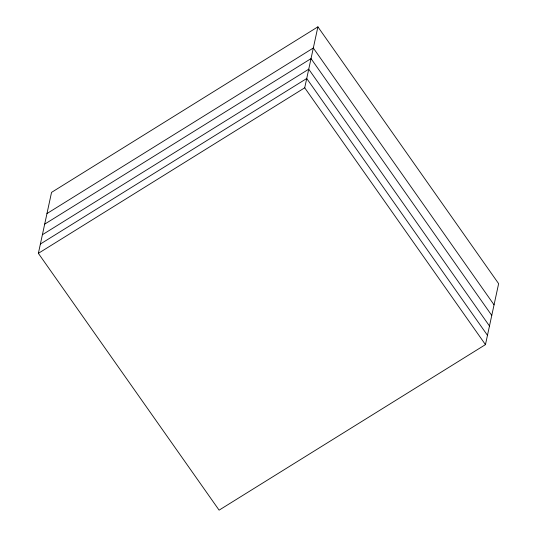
<?xml version="1.0" encoding="UTF-8"?>
<svg xmlns="http://www.w3.org/2000/svg" width="537" height="537" viewBox="0 0 537 537"><rect width="100%" height="100%" fill="white"/><g stroke="black" fill="none" stroke-linecap="round" stroke-linejoin="round"><path stroke-width="0.81" d="M38.369 253.343L51.545 192.38L317.897 26.85L498.631 283.657L485.455 344.62L219.103 510.15L38.369 253.343L304.714 87.806L317.897 26.85M46.967 213.558L313.319 48.021L494.053 304.835M44.678 224.144L311.03 58.614L491.764 315.42M42.389 234.729L308.741 69.199L489.476 326.006M40.382 244.033L306.728 78.503L487.462 335.31M304.714 87.806L485.455 344.62"/></g></svg>
